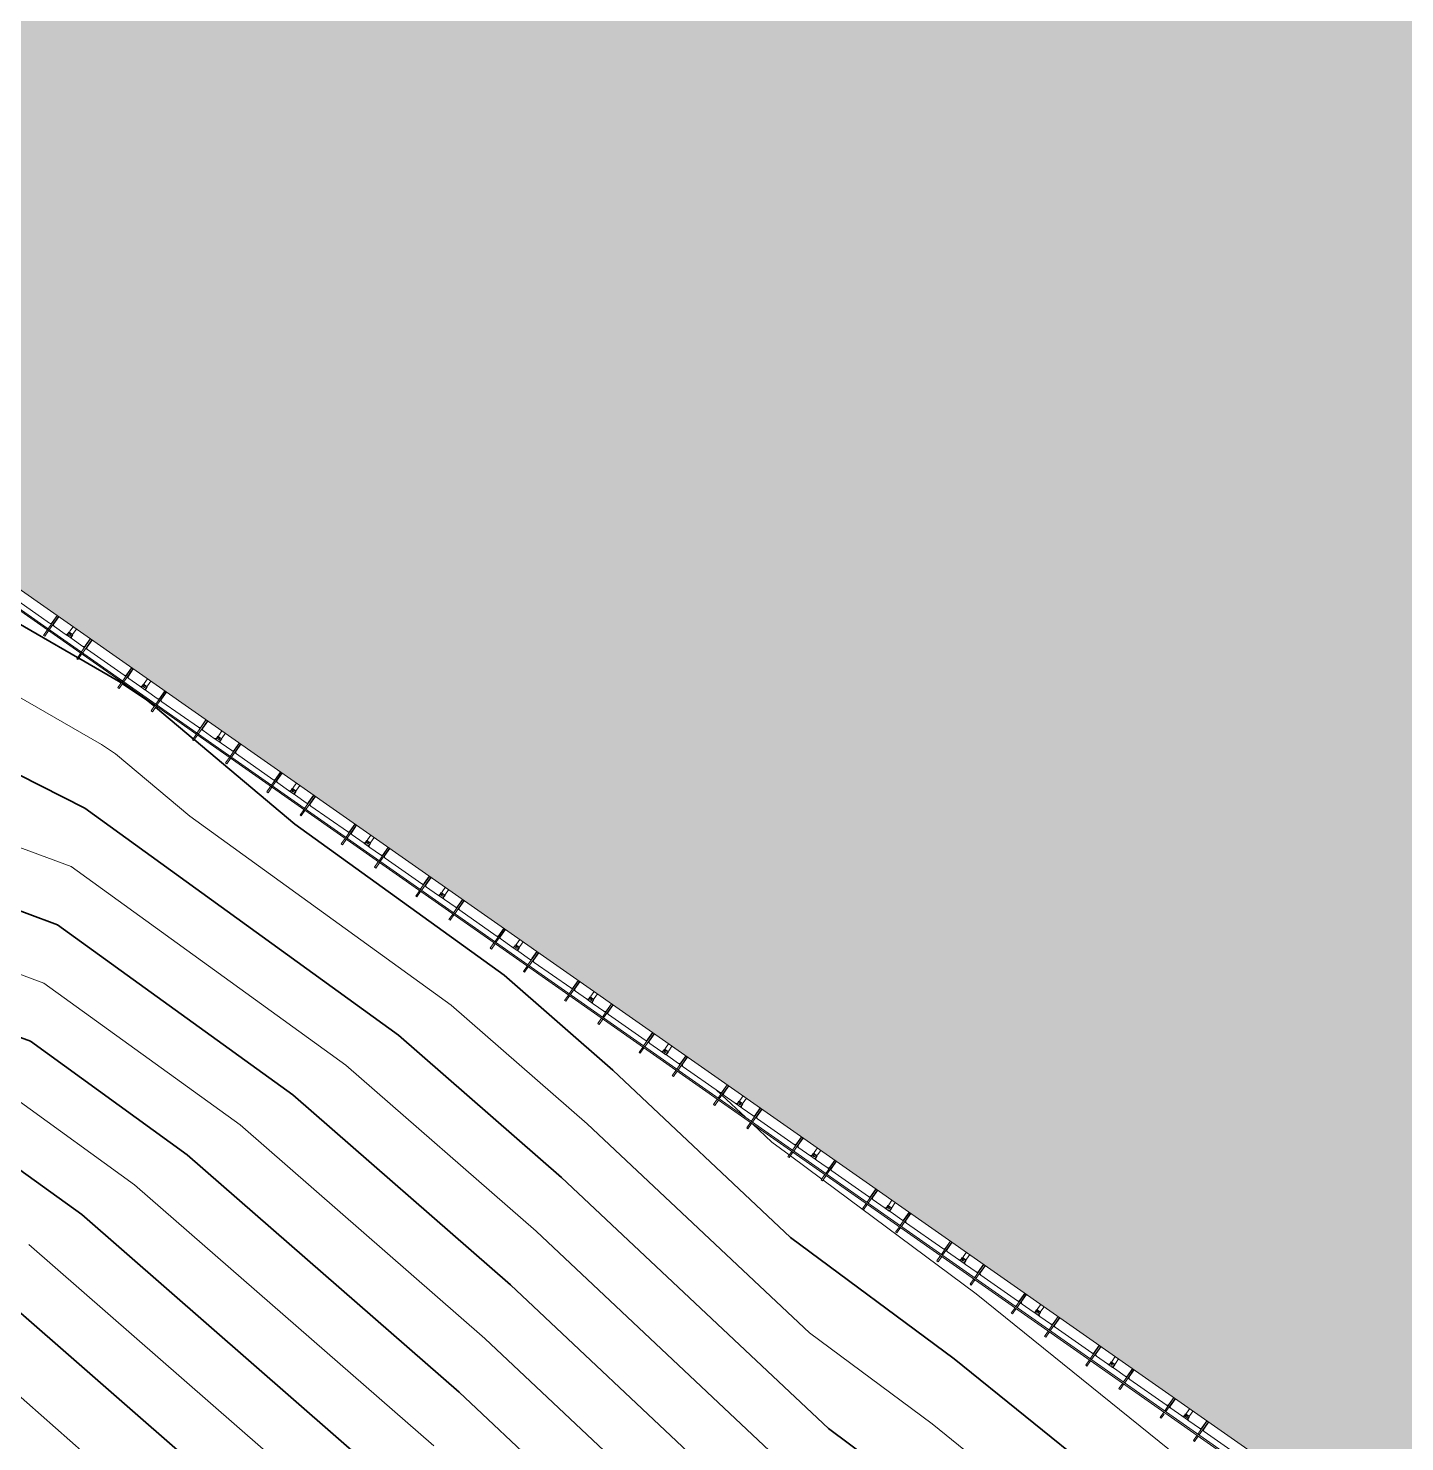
# Model space of a CAD drawing. Header units: millimetres. Extents: x -861324 to 439029, y -308065 to 694685.
# Drawn here: x -426449 to -388432, y 140843 to 179881 of the extents above; entities that cross this region are included whole.
import ezdxf

# ---------------------------------------------------------------- set-up
doc = ezdxf.new("R2010")
doc.units = ezdxf.units.MM
for name, color, linetype, lineweight in [('A-DETL-GENF', 92, 'Continuous', 9), ('A-DETL-THIN', 151, 'Continuous', 9), ('A-GENM', 13, 'Continuous', 9), ('C-TOPO-MAJR', 7, 'Continuous', 35), ('C-TOPO-MINR', 7, 'Continuous', 9), ('S-BEAM', 12, 'Continuous', 9)]:
    doc.layers.add(name, color=color, linetype=linetype, lineweight=lineweight)

# ---------------------------------------------------------------- blocks, each defined once
blk = doc.blocks.new('Dai phao do pin - DẢI PHAO ĐỠ PIN-15557-BỐ TRÍ BÈ PIN HỒ BẢN MÒNG')
at = {"layer": 'A-GENM', "color": 7}
for p, q in [((8190, -173), (8190, 66)), ((8250, 66), (8250, -173)), ((8728, 66), (8728, -88)), ((8842, -88), (8842, 66)), ((9310, -173), (9310, 66)), ((9370, 66), (9370, -173)), ((10700, -173), (10700, 66)), ((10760, 66), (10760, -173)), ((11238, 66), (11238, -88)), ((11352, -88), (11352, 66)), ((11820, -173), (11820, 66)), ((11880, 66), (11880, -173)), ((13210, -173), (13210, 66)), ((13270, 66), (13270, -173)), ((13748, 66), (13748, -88)), ((13862, -88), (13862, 66)), ((14330, -173), (14330, 66)), ((14390, 66), (14390, -173)), ((15720, -173), (15720, 66)), ((15780, 66), (15780, -173)), ((16258, 66), (16258, -88)), ((16372, -88), (16372, 66)), ((16840, -173), (16840, 66)), ((16900, 66), (16900, -173)), ((18230, -173), (18230, 66)), ((18290, 66), (18290, -173)), ((18768, 66), (18768, -88)), ((18882, -88), (18882, 66)), ((19350, -173), (19350, 66)), ((19410, 66), (19410, -173)), ((20740, -173), (20740, 66)), ((20800, 66), (20800, -173)), ((21278, 66), (21278, -88)), ((21392, -88), (21392, 66)), ((21860, -173), (21860, 66)), ((21920, 66), (21920, -173)), ((23250, -173), (23250, 66)), ((23310, 66), (23310, -173)), ((23788, 66), (23788, -88)), ((23902, -88), (23902, 66)), ((24370, -173), (24370, 66)), ((24430, 66), (24430, -173)), ((25760, -173), (25760, 66)), ((25820, 66), (25820, -173)), ((26298, 66), (26298, -88)), ((26412, -88), (26412, 66)), ((26880, -173), (26880, 66)), ((26940, 66), (26940, -173)), ((28270, -173), (28270, 66)), ((28330, 66), (28330, -173)), ((28808, 66), (28808, -88)), ((28922, -88), (28922, 66)), ((29390, -173), (29390, 66)), ((29450, 66), (29450, -173)), ((30780, -173), (30780, 66)), ((30840, 66), (30840, -173)), ((31318, 65), (31318, -88)), ((31432, -88), (31432, 66)), ((31900, -173), (31900, 66)), ((31960, 66), (31960, -173)), ((33290, -173), (33290, 66)), ((33350, 66), (33350, -173)), ((33828, 66), (33828, -88)), ((33942, -88), (33942, 66)), ((34410, -173), (34410, 66)), ((34470, 66), (34470, -173)), ((35800, -173), (35800, 66)), ((35860, 66), (35860, -173)), ((36338, 66), (36338, -88)), ((36452, -88), (36452, 66)), ((36920, -173), (36920, 66)), ((36980, 66), (36980, -173)), ((38310, -173), (38310, 66)), ((38370, 66), (38370, -173)), ((38848, 66), (38848, -88)), ((38962, -88), (38962, 66)), ((39430, -173), (39430, 66)), ((39490, 66), (39490, -173)), ((40820, -173), (40820, 66)), ((40880, 66), (40880, -173)), ((41358, 66), (41358, -88)), ((41472, -88), (41472, 66)), ((41940, -173), (41940, 66)), ((42000, 66), (42000, -173)), ((43330, -173), (43330, 66)), ((43390, 66), (43390, -173)), ((43868, 66), (43868, -88)), ((43982, -88), (43982, 66)), ((44450, -173), (44450, 66)), ((44510, 66), (44510, -173)), ((45840, -173), (45840, 66)), ((45900, 66), (45900, -173)), ((46378, 66), (46378, -88)), ((46492, -88), (46492, 66)), ((46960, -173), (46960, 66)), ((47020, 66), (47020, -173)), ((6910, -223), (8140, -223)), ((8199, -223), (8140, -223)), ((8300, -223), (8239, -223)), ((8300, -223), (8670, -223)), ((8720, -173), (8720, -118)), ((8720, -118), (8812, -118)), ((8758, -118), (8850, -118)), ((8850, -118), (8850, -173)), ((8900, -223), (9260, -223)), ((9319, -223), (9260, -223)), ((9420, -223), (9359, -223)), ((9420, -223), (10650, -223)), ((10709, -223), (10650, -223)), ((10810, -223), (10749, -223)), ((10810, -223), (11180, -223)), ((11230, -173), (11230, -118)), ((11230, -118), (11322, -118)), ((11268, -118), (11360, -118)), ((11360, -118), (11360, -173)), ((11410, -223), (11770, -223)), ((11829, -223), (11770, -223)), ((11930, -223), (11869, -223)), ((11930, -223), (13160, -223)), ((13219, -223), (13160, -223)), ((13320, -223), (13259, -223)), ((13320, -223), (13690, -223)), ((13740, -173), (13740, -118)), ((13740, -118), (13832, -118)), ((13778, -118), (13870, -118)), ((13870, -118), (13870, -173)), ((13920, -223), (14280, -223)), ((14339, -223), (14280, -223)), ((14440, -223), (14379, -223)), ((14440, -223), (15670, -223)), ((15729, -223), (15670, -223)), ((15830, -223), (15769, -223)), ((15830, -223), (16200, -223)), ((16250, -173), (16250, -118)), ((16250, -118), (16342, -118)), ((16288, -118), (16380, -118)), ((16380, -118), (16380, -173)), ((16430, -223), (16790, -223)), ((16849, -223), (16790, -223)), ((16950, -223), (16889, -223)), ((16950, -223), (18180, -223)), ((18239, -223), (18180, -223)), ((18340, -223), (18279, -223)), ((18340, -223), (18710, -223)), ((18760, -173), (18760, -118)), ((18760, -118), (18852, -118)), ((18798, -118), (18890, -118)), ((18890, -118), (18890, -173)), ((18940, -223), (19300, -223)), ((19359, -223), (19300, -223)), ((19460, -223), (19399, -223)), ((19460, -223), (20690, -223)), ((20749, -223), (20690, -223)), ((20850, -223), (20789, -223)), ((20850, -223), (21220, -223)), ((21270, -173), (21270, -118)), ((21270, -118), (21362, -118)), ((21308, -118), (21400, -118)), ((21400, -118), (21400, -173)), ((21450, -223), (21810, -223)), ((21869, -223), (21810, -223)), ((21970, -223), (21909, -223)), ((21970, -223), (23200, -223)), ((23259, -223), (23200, -223)), ((23360, -223), (23299, -223)), ((23360, -223), (23730, -223)), ((23780, -173), (23780, -118)), ((23780, -118), (23872, -118)), ((23818, -118), (23910, -118)), ((23910, -118), (23910, -173)), ((23960, -223), (24320, -223)), ((24379, -223), (24320, -223)), ((24480, -223), (24419, -223)), ((24480, -223), (25710, -223)), ((25769, -223), (25710, -223)), ((25870, -223), (25809, -223)), ((25870, -223), (26240, -223)), ((26290, -173), (26290, -118)), ((26290, -118), (26382, -118)), ((26328, -118), (26420, -118)), ((26420, -118), (26420, -173)), ((26470, -223), (26830, -223)), ((26889, -223), (26830, -223)), ((26990, -223), (26929, -223)), ((26990, -223), (28220, -223)), ((28279, -223), (28220, -223)), ((28380, -223), (28319, -223)), ((28380, -223), (28750, -223)), ((28800, -173), (28800, -118)), ((28800, -118), (28892, -118)), ((28838, -118), (28930, -118)), ((28930, -118), (28930, -173)), ((28980, -223), (29340, -223)), ((29399, -223), (29340, -223)), ((29500, -223), (29439, -223)), ((29500, -223), (30730, -223)), ((30789, -223), (30730, -223)), ((30890, -223), (30829, -223)), ((30890, -223), (31260, -223)), ((31310, -173), (31310, -118)), ((31310, -118), (31402, -118)), ((31348, -118), (31440, -118)), ((31440, -118), (31440, -173)), ((31490, -223), (31850, -223)), ((31909, -223), (31850, -223)), ((32010, -223), (31949, -223)), ((32010, -223), (33240, -223)), ((33299, -223), (33240, -223)), ((33400, -223), (33339, -223)), ((33400, -223), (33770, -223)), ((33820, -173), (33820, -118)), ((33820, -118), (33912, -118)), ((33858, -118), (33950, -118)), ((33950, -118), (33950, -173)), ((34000, -223), (34360, -223)), ((34419, -223), (34360, -223)), ((34520, -223), (34459, -223)), ((34520, -223), (35750, -223)), ((35809, -223), (35750, -223)), ((35910, -223), (35849, -223)), ((35910, -223), (36280, -223)), ((36330, -173), (36330, -118)), ((36330, -118), (36422, -118)), ((36368, -118), (36460, -118)), ((36460, -118), (36460, -173)), ((36510, -223), (36870, -223)), ((36929, -223), (36870, -223)), ((37030, -223), (36969, -223)), ((37030, -223), (38260, -223)), ((38319, -223), (38260, -223)), ((38420, -223), (38359, -223)), ((38420, -223), (38790, -223)), ((38840, -173), (38840, -118)), ((38840, -118), (38932, -118)), ((38878, -118), (38970, -118)), ((38970, -118), (38970, -173)), ((39020, -223), (39380, -223)), ((39439, -223), (39380, -223)), ((39540, -223), (39479, -223)), ((39540, -223), (40770, -223)), ((40829, -223), (40770, -223)), ((40930, -223), (40869, -223)), ((40930, -223), (41300, -223)), ((41350, -173), (41350, -118)), ((41350, -118), (41442, -118)), ((41388, -118), (41480, -118)), ((41480, -118), (41480, -173)), ((41530, -223), (41890, -223)), ((41949, -223), (41890, -223)), ((42050, -223), (41989, -223)), ((42050, -223), (43280, -223)), ((43339, -223), (43280, -223)), ((43440, -223), (43379, -223)), ((43440, -223), (43810, -223)), ((43860, -173), (43860, -118)), ((43860, -118), (43952, -118)), ((43898, -118), (43990, -118)), ((43990, -118), (43990, -173)), ((44040, -223), (44400, -223)), ((44459, -223), (44400, -223)), ((44560, -223), (44499, -223)), ((44560, -223), (45790, -223)), ((45849, -223), (45790, -223)), ((45950, -223), (45889, -223)), ((45950, -223), (46320, -223)), ((46370, -173), (46370, -118)), ((46370, -118), (46462, -118)), ((46408, -118), (46500, -118)), ((46500, -118), (46500, -173)), ((46550, -223), (46910, -223)), ((46969, -223), (46910, -223)), ((47070, -223), (47009, -223)), ((47070, -223), (48300, -223))]:
    blk.add_line(p, q, dxfattribs=at)
at = {"layer": 'A-GENM', "color": 9}
for p, q in [((8199, -223), (8140, -223)), ((8300, -223), (8239, -223)), ((8842, -223), (8670, -223)), ((8670, -223), (8842, -223)), ((8812, -118), (8720, -118)), ((8720, -118), (8720, -173)), ((8720, -173), (8720, -118)), ((8720, -118), (8720, -173)), ((8720, -118), (8812, -118)), ((8812, -118), (8720, -118)), ((8728, -223), (8728, -116)), ((8728, -116), (8728, -223)), ((8900, -223), (8728, -223)), ((8728, -223), (8900, -223)), ((8824, -118), (8758, -118)), ((8758, -118), (8824, -118)), ((8824, -118), (8758, -118)), ((8842, -116), (8842, -223)), ((8842, -223), (8842, -116)), ((8850, -173), (8850, -118)), ((8850, -118), (8850, -173)), ((8850, -173), (8850, -118)), ((9319, -223), (9260, -223)), ((9420, -223), (9359, -223)), ((10709, -223), (10650, -223)), ((10810, -223), (10749, -223)), ((11352, -223), (11180, -223)), ((11180, -223), (11352, -223)), ((11322, -118), (11230, -118)), ((11230, -118), (11230, -173)), ((11230, -173), (11230, -118)), ((11230, -118), (11230, -173)), ((11230, -118), (11322, -118)), ((11322, -118), (11230, -118)), ((11238, -223), (11238, -116)), ((11238, -116), (11238, -223)), ((11410, -223), (11238, -223)), ((11238, -223), (11410, -223)), ((11360, -118), (11268, -118)), ((11268, -118), (11360, -118)), ((11360, -118), (11268, -118)), ((11352, -116), (11352, -223)), ((11352, -223), (11352, -116)), ((11360, -173), (11360, -118)), ((11360, -118), (11360, -173)), ((11360, -173), (11360, -118)), ((11829, -223), (11770, -223)), ((11930, -223), (11869, -223)), ((13219, -223), (13160, -223)), ((13320, -223), (13259, -223)), ((13862, -223), (13690, -223)), ((13690, -223), (13862, -223)), ((13832, -118), (13740, -118)), ((13740, -118), (13740, -173)), ((13740, -173), (13740, -118)), ((13740, -118), (13740, -173)), ((13740, -118), (13832, -118)), ((13832, -118), (13740, -118)), ((13748, -223), (13748, -116)), ((13748, -116), (13748, -223)), ((13920, -223), (13748, -223)), ((13748, -223), (13920, -223)), ((13870, -118), (13778, -118)), ((13778, -118), (13870, -118)), ((13870, -118), (13778, -118)), ((13862, -116), (13862, -223)), ((13862, -223), (13862, -116)), ((13870, -173), (13870, -118)), ((13870, -118), (13870, -173)), ((13870, -173), (13870, -118)), ((14339, -223), (14280, -223)), ((14440, -223), (14379, -223)), ((15729, -223), (15670, -223)), ((15830, -223), (15769, -223)), ((16372, -223), (16200, -223)), ((16200, -223), (16372, -223)), ((16336, -118), (16250, -118)), ((16250, -118), (16250, -173)), ((16250, -173), (16250, -118)), ((16250, -118), (16250, -173)), ((16250, -118), (16336, -118)), ((16336, -118), (16250, -118)), ((16258, -223), (16258, -116)), ((16258, -116), (16258, -223)), ((16430, -223), (16258, -223)), ((16258, -223), (16430, -223)), ((16336, -118), (16288, -118)), ((16288, -118), (16336, -118)), ((16336, -118), (16288, -118)), ((16372, -116), (16372, -223)), ((16372, -223), (16372, -116)), ((16380, -173), (16380, -118)), ((16380, -118), (16380, -173)), ((16380, -173), (16380, -118)), ((16849, -223), (16790, -223)), ((16950, -223), (16889, -223)), ((18239, -223), (18180, -223)), ((18340, -223), (18279, -223)), ((18882, -223), (18710, -223)), ((18710, -223), (18882, -223)), ((18852, -118), (18760, -118)), ((18760, -118), (18760, -173)), ((18760, -173), (18760, -118)), ((18760, -118), (18760, -173)), ((18760, -118), (18852, -118)), ((18852, -118), (18760, -118)), ((18768, -223), (18768, -116)), ((18768, -116), (18768, -223)), ((18940, -223), (18768, -223)), ((18768, -223), (18940, -223)), ((18890, -118), (18798, -118)), ((18798, -118), (18890, -118)), ((18890, -118), (18798, -118)), ((18882, -116), (18882, -223)), ((18882, -223), (18882, -116)), ((18890, -173), (18890, -118)), ((18890, -118), (18890, -173)), ((18890, -173), (18890, -118)), ((19359, -223), (19300, -223)), ((19460, -223), (19399, -223)), ((20749, -223), (20690, -223)), ((20850, -223), (20789, -223)), ((21392, -223), (21220, -223)), ((21220, -223), (21392, -223)), ((21362, -118), (21270, -118)), ((21270, -118), (21270, -173)), ((21270, -173), (21270, -118)), ((21270, -118), (21270, -173)), ((21270, -118), (21362, -118)), ((21362, -118), (21270, -118)), ((21278, -223), (21278, -116)), ((21278, -116), (21278, -223)), ((21450, -223), (21278, -223)), ((21278, -223), (21450, -223)), ((21400, -118), (21308, -118)), ((21308, -118), (21400, -118)), ((21400, -118), (21308, -118)), ((21392, -116), (21392, -223)), ((21392, -223), (21392, -116)), ((21400, -173), (21400, -118)), ((21400, -118), (21400, -173)), ((21400, -173), (21400, -118)), ((21869, -223), (21810, -223)), ((21970, -223), (21909, -223)), ((23259, -223), (23200, -223)), ((23360, -223), (23299, -223)), ((23902, -223), (23730, -223)), ((23730, -223), (23902, -223)), ((23848, -118), (23780, -118)), ((23780, -118), (23848, -118)), ((23848, -118), (23780, -118)), ((23780, -166), (23780, -173)), ((23780, -173), (23780, -166)), ((23780, -166), (23780, -173)), ((23788, -223), (23788, -161)), ((23788, -161), (23788, -223)), ((23960, -223), (23788, -223)), ((23788, -223), (23960, -223)), ((23910, -118), (23848, -118)), ((23848, -118), (23910, -118)), ((23910, -118), (23848, -118)), ((23902, -116), (23902, -223)), ((23902, -223), (23902, -116)), ((23910, -173), (23910, -118)), ((23910, -118), (23910, -173)), ((23910, -173), (23910, -118)), ((24379, -223), (24320, -223)), ((24480, -223), (24419, -223)), ((25769, -223), (25710, -223)), ((25870, -223), (25809, -223)), ((26412, -223), (26240, -223)), ((26240, -223), (26412, -223)), ((26382, -118), (26290, -118)), ((26290, -118), (26290, -173)), ((26290, -173), (26290, -118)), ((26290, -118), (26290, -173)), ((26290, -118), (26382, -118)), ((26382, -118), (26290, -118)), ((26298, -223), (26298, -116)), ((26298, -116), (26298, -223)), ((26470, -223), (26298, -223)), ((26298, -223), (26470, -223)), ((26420, -118), (26328, -118)), ((26328, -118), (26420, -118)), ((26420, -118), (26328, -118)), ((26412, -116), (26412, -223)), ((26412, -223), (26412, -116)), ((26420, -173), (26420, -118)), ((26420, -118), (26420, -173)), ((26420, -173), (26420, -118)), ((26889, -223), (26830, -223)), ((26990, -223), (26929, -223)), ((28279, -223), (28220, -223)), ((28380, -223), (28319, -223)), ((28922, -223), (28750, -223)), ((28750, -223), (28922, -223)), ((28892, -118), (28800, -118)), ((28800, -118), (28800, -173)), ((28800, -173), (28800, -118)), ((28800, -118), (28800, -173)), ((28800, -118), (28892, -118)), ((28892, -118), (28800, -118)), ((28808, -223), (28808, -116)), ((28808, -116), (28808, -223)), ((28980, -223), (28808, -223)), ((28808, -223), (28980, -223)), ((28930, -118), (28838, -118)), ((28838, -118), (28930, -118)), ((28930, -118), (28838, -118)), ((28922, -116), (28922, -223)), ((28922, -223), (28922, -116)), ((28930, -173), (28930, -118)), ((28930, -118), (28930, -173)), ((28930, -173), (28930, -118)), ((29399, -223), (29340, -223)), ((29500, -223), (29439, -223)), ((30789, -223), (30730, -223)), ((30890, -223), (30829, -223)), ((31432, -223), (31260, -223)), ((31260, -223), (31432, -223)), ((31402, -118), (31310, -118)), ((31310, -118), (31402, -118)), ((31402, -118), (31310, -118)), ((31310, -154), (31310, -173)), ((31310, -173), (31310, -154)), ((31310, -154), (31310, -173)), ((31318, -223), (31318, -148)), ((31318, -148), (31318, -223)), ((31490, -223), (31318, -223)), ((31318, -223), (31490, -223)), ((31440, -118), (31361, -118)), ((31361, -118), (31440, -118)), ((31440, -118), (31361, -118)), ((31432, -116), (31432, -223)), ((31432, -223), (31432, -116)), ((31440, -173), (31440, -118)), ((31440, -118), (31440, -173)), ((31440, -173), (31440, -118)), ((31909, -223), (31850, -223)), ((32010, -223), (31949, -223)), ((33299, -223), (33240, -223)), ((33400, -223), (33339, -223)), ((33942, -223), (33770, -223)), ((33770, -223), (33942, -223)), ((33912, -118), (33820, -118)), ((33820, -118), (33820, -173)), ((33820, -173), (33820, -118)), ((33820, -118), (33820, -173)), ((33820, -118), (33912, -118)), ((33912, -118), (33820, -118)), ((33828, -223), (33828, -116)), ((33828, -116), (33828, -223)), ((34000, -223), (33828, -223)), ((33828, -223), (34000, -223)), ((33950, -118), (33858, -118)), ((33858, -118), (33950, -118)), ((33950, -118), (33858, -118)), ((33942, -116), (33942, -223)), ((33942, -223), (33942, -116)), ((33950, -173), (33950, -118)), ((33950, -118), (33950, -173)), ((33950, -173), (33950, -118)), ((34419, -223), (34360, -223)), ((34520, -223), (34459, -223)), ((35809, -223), (35750, -223)), ((35910, -223), (35849, -223)), ((36452, -223), (36280, -223)), ((36280, -223), (36452, -223)), ((36422, -118), (36330, -118)), ((36330, -118), (36330, -173)), ((36330, -173), (36330, -118)), ((36330, -118), (36330, -173)), ((36330, -118), (36422, -118)), ((36422, -118), (36330, -118)), ((36338, -223), (36338, -116)), ((36338, -116), (36338, -223)), ((36510, -223), (36338, -223)), ((36338, -223), (36510, -223)), ((36460, -118), (36368, -118)), ((36368, -118), (36460, -118)), ((36460, -118), (36368, -118)), ((36452, -116), (36452, -223)), ((36452, -223), (36452, -116)), ((36460, -173), (36460, -118)), ((36460, -118), (36460, -173)), ((36460, -173), (36460, -118)), ((36929, -223), (36870, -223)), ((37030, -223), (36969, -223)), ((38319, -223), (38260, -223)), ((38420, -223), (38359, -223)), ((38962, -223), (38790, -223)), ((38790, -223), (38962, -223)), ((38840, -142), (38840, -173)), ((38840, -173), (38840, -142)), ((38840, -142), (38840, -173)), ((38848, -223), (38848, -136)), ((38848, -136), (38848, -223)), ((39020, -223), (38848, -223)), ((38848, -223), (39020, -223)), ((38932, -118), (38873, -118)), ((38873, -118), (38932, -118)), ((38932, -118), (38873, -118)), ((38970, -118), (38878, -118)), ((38878, -118), (38970, -118)), ((38970, -118), (38878, -118)), ((38962, -116), (38962, -223)), ((38962, -223), (38962, -116)), ((38970, -173), (38970, -118)), ((38970, -118), (38970, -173)), ((38970, -173), (38970, -118)), ((39439, -223), (39380, -223)), ((39540, -223), (39479, -223)), ((40829, -223), (40770, -223)), ((40930, -223), (40869, -223)), ((41472, -223), (41300, -223)), ((41300, -223), (41472, -223)), ((41442, -118), (41350, -118)), ((41350, -118), (41350, -173)), ((41350, -173), (41350, -118)), ((41350, -118), (41350, -173)), ((41350, -118), (41442, -118)), ((41442, -118), (41350, -118)), ((41358, -223), (41358, -116)), ((41358, -116), (41358, -223)), ((41530, -223), (41358, -223)), ((41358, -223), (41530, -223)), ((41480, -118), (41388, -118)), ((41388, -118), (41480, -118)), ((41480, -118), (41388, -118)), ((41472, -116), (41472, -223)), ((41472, -223), (41472, -116)), ((41480, -173), (41480, -118)), ((41480, -118), (41480, -173)), ((41480, -173), (41480, -118)), ((41949, -223), (41890, -223)), ((42050, -223), (41989, -223)), ((43339, -223), (43280, -223)), ((43440, -223), (43379, -223)), ((43982, -223), (43810, -223)), ((43810, -223), (43982, -223)), ((43952, -118), (43860, -118)), ((43860, -118), (43860, -173)), ((43860, -173), (43860, -118)), ((43860, -118), (43860, -173)), ((43860, -118), (43952, -118)), ((43952, -118), (43860, -118)), ((43868, -223), (43868, -116)), ((43868, -116), (43868, -223)), ((44040, -223), (43868, -223)), ((43868, -223), (44040, -223)), ((43990, -118), (43898, -118)), ((43898, -118), (43990, -118)), ((43990, -118), (43898, -118)), ((43982, -116), (43982, -223)), ((43982, -223), (43982, -116)), ((43990, -173), (43990, -118)), ((43990, -118), (43990, -173)), ((43990, -173), (43990, -118)), ((44459, -223), (44400, -223)), ((44560, -223), (44499, -223)), ((45849, -223), (45790, -223)), ((45950, -223), (45889, -223)), ((46492, -223), (46320, -223)), ((46320, -223), (46492, -223)), ((46378, -223), (46378, -124)), ((46378, -124), (46378, -223)), ((46550, -223), (46378, -223)), ((46378, -223), (46550, -223)), ((46462, -118), (46386, -118)), ((46386, -118), (46462, -118)), ((46462, -118), (46386, -118)), ((46500, -118), (46408, -118)), ((46408, -118), (46500, -118)), ((46500, -118), (46408, -118)), ((46492, -116), (46492, -223)), ((46492, -223), (46492, -116)), ((46500, -173), (46500, -118)), ((46500, -118), (46500, -173)), ((46500, -173), (46500, -118)), ((46969, -223), (46910, -223)), ((47070, -223), (47009, -223))]:
    blk.add_line(p, q, dxfattribs=at)
at = {"layer": 'A-GENM', "color": 7}
for centre, radius, start, end in [((8140, -173), 50, 270, 360), ((8140, -173), 50, 270, 345), ((8300, -173), 50, 180, 270), ((8300, -173), 50, 180, 255), ((8670, -173), 50, 270, 360), ((8758, -88), 30, 180, 270), ((8812, -88), 30, 270, 360), ((8900, -173), 50, 180, 270), ((9260, -173), 50, 270, 360), ((9260, -173), 50, 270, 345), ((9420, -173), 50, 180, 270), ((9420, -173), 50, 180, 255), ((10650, -173), 50, 270, 360), ((10650, -173), 50, 270, 345), ((10810, -173), 50, 180, 270), ((10810, -173), 50, 180, 255), ((11180, -173), 50, 270, 360), ((11268, -88), 30, 180, 270), ((11322, -88), 30, 270, 360), ((11410, -173), 50, 180, 270), ((11770, -173), 50, 270, 360), ((11770, -173), 50, 270, 345), ((11930, -173), 50, 180, 270), ((11930, -173), 50, 180, 255), ((13160, -173), 50, 270, 360), ((13160, -173), 50, 270, 345), ((13320, -173), 50, 180, 270), ((13320, -173), 50, 180, 255), ((13690, -173), 50, 270, 360), ((13778, -88), 30, 180, 270), ((13832, -88), 30, 270, 360), ((13920, -173), 50, 180, 270), ((14280, -173), 50, 270, 360), ((14280, -173), 50, 270, 345), ((14440, -173), 50, 180, 270), ((14440, -173), 50, 180, 255), ((15670, -173), 50, 270, 360), ((15670, -173), 50, 270, 345), ((15830, -173), 50, 180, 270), ((15830, -173), 50, 180, 255), ((16200, -173), 50, 270, 360), ((16288, -88), 30, 180, 270), ((16342, -88), 30, 270, 360), ((16430, -173), 50, 180, 270), ((16790, -173), 50, 270, 360), ((16790, -173), 50, 270, 345), ((16950, -173), 50, 180, 270), ((16950, -173), 50, 180, 255), ((18180, -173), 50, 270, 360), ((18180, -173), 50, 270, 345), ((18340, -173), 50, 180, 270), ((18340, -173), 50, 180, 255), ((18710, -173), 50, 270, 360), ((18798, -88), 30, 180, 270), ((18852, -88), 30, 270, 360), ((18940, -173), 50, 180, 270), ((19300, -173), 50, 270, 360), ((19300, -173), 50, 270, 345), ((19460, -173), 50, 180, 270), ((19460, -173), 50, 180, 255), ((20690, -173), 50, 270, 360), ((20690, -173), 50, 270, 345), ((20850, -173), 50, 180, 270), ((20850, -173), 50, 180, 255), ((21220, -173), 50, 270, 360), ((21308, -88), 30, 180, 270), ((21362, -88), 30, 270, 360), ((21450, -173), 50, 180, 270), ((21810, -173), 50, 270, 360), ((21810, -173), 50, 270, 345), ((21970, -173), 50, 180, 270), ((21970, -173), 50, 180, 255), ((23200, -173), 50, 270, 360), ((23200, -173), 50, 270, 345), ((23360, -173), 50, 180, 270), ((23360, -173), 50, 180, 255), ((23730, -173), 50, 270, 360), ((23818, -88), 30, 180, 270), ((23872, -88), 30, 270, 360), ((23960, -173), 50, 180, 270), ((24320, -173), 50, 270, 360), ((24320, -173), 50, 270, 345), ((24480, -173), 50, 180, 270), ((24480, -173), 50, 180, 255), ((25710, -173), 50, 270, 360), ((25710, -173), 50, 270, 345), ((25870, -173), 50, 180, 270), ((25870, -173), 50, 180, 255), ((26240, -173), 50, 270, 360), ((26328, -88), 30, 180, 270), ((26382, -88), 30, 270, 360), ((26470, -173), 50, 180, 270), ((26830, -173), 50, 270, 360), ((26830, -173), 50, 270, 345), ((26990, -173), 50, 180, 270), ((26990, -173), 50, 180, 255), ((28220, -173), 50, 270, 360), ((28220, -173), 50, 270, 345), ((28380, -173), 50, 180, 270), ((28380, -173), 50, 180, 255), ((28750, -173), 50, 270, 360), ((28838, -88), 30, 180, 270), ((28892, -88), 30, 270, 360), ((28980, -173), 50, 180, 270), ((29340, -173), 50, 270, 360), ((29340, -173), 50, 270, 345), ((29500, -173), 50, 180, 270), ((29500, -173), 50, 180, 255), ((30730, -173), 50, 270, 360), ((30730, -173), 50, 270, 345), ((30890, -173), 50, 180, 270), ((30890, -173), 50, 180, 255), ((31260, -173), 50, 270, 360), ((31348, -88), 30, 180, 270), ((31402, -88), 30, 270, 360), ((31490, -173), 50, 180, 270), ((31850, -173), 50, 270, 360), ((31850, -173), 50, 270, 345), ((32010, -173), 50, 180, 270), ((32010, -173), 50, 180, 255), ((33240, -173), 50, 270, 360), ((33240, -173), 50, 270, 345), ((33400, -173), 50, 180, 270), ((33400, -173), 50, 180, 255), ((33770, -173), 50, 270, 360), ((33858, -88), 30, 180, 270), ((33912, -88), 30, 270, 360), ((34000, -173), 50, 180, 270), ((34360, -173), 50, 270, 360), ((34360, -173), 50, 270, 345), ((34520, -173), 50, 180, 270), ((34520, -173), 50, 180, 255), ((35750, -173), 50, 270, 360), ((35750, -173), 50, 270, 345), ((35910, -173), 50, 180, 270), ((35910, -173), 50, 180, 255), ((36280, -173), 50, 270, 360), ((36368, -88), 30, 180, 270), ((36422, -88), 30, 270, 360), ((36510, -173), 50, 180, 270), ((36870, -173), 50, 270, 360), ((36870, -173), 50, 270, 345), ((37030, -173), 50, 180, 270), ((37030, -173), 50, 180, 255), ((38260, -173), 50, 270, 360), ((38260, -173), 50, 270, 345), ((38420, -173), 50, 180, 270), ((38420, -173), 50, 180, 255), ((38790, -173), 50, 270, 360), ((38878, -88), 30, 180, 270), ((38932, -88), 30, 270, 360), ((39020, -173), 50, 180, 270), ((39380, -173), 50, 270, 360), ((39380, -173), 50, 270, 345), ((39540, -173), 50, 180, 270), ((39540, -173), 50, 180, 255), ((40770, -173), 50, 270, 360), ((40770, -173), 50, 270, 345), ((40930, -173), 50, 180, 270), ((40930, -173), 50, 180, 255), ((41300, -173), 50, 270, 360), ((41388, -88), 30, 180, 270), ((41442, -88), 30, 270, 360), ((41530, -173), 50, 180, 270), ((41890, -173), 50, 270, 360), ((41890, -173), 50, 270, 345), ((42050, -173), 50, 180, 270), ((42050, -173), 50, 180, 255), ((43280, -173), 50, 270, 360), ((43280, -173), 50, 270, 345), ((43440, -173), 50, 180, 270), ((43440, -173), 50, 180, 255), ((43810, -173), 50, 270, 360), ((43898, -88), 30, 180, 270), ((43952, -88), 30, 270, 360), ((44040, -173), 50, 180, 270), ((44400, -173), 50, 270, 360), ((44400, -173), 50, 270, 345), ((44560, -173), 50, 180, 270), ((44560, -173), 50, 180, 255), ((45790, -173), 50, 270, 360), ((45790, -173), 50, 270, 345), ((45950, -173), 50, 180, 270), ((45950, -173), 50, 180, 255), ((46320, -173), 50, 270, 360), ((46408, -88), 30, 180, 270), ((46462, -88), 30, 270, 360), ((46550, -173), 50, 180, 270), ((46910, -173), 50, 270, 360), ((46910, -173), 50, 270, 345), ((47070, -173), 50, 180, 270), ((47070, -173), 50, 180, 255)]:
    blk.add_arc(centre, radius, start, end, dxfattribs=at)
at = {"layer": 'A-GENM', "color": 9}
for centre, radius, start, end in [((8670, -173), 50, 270, 0), ((8670, -173), 50, 270, 360), ((8670, -173), 50, 270, 0), ((8779, -162), 25, 0, 180), ((8779, -162), 25, 360, 180), ((8779, -162), 25, 180, 0), ((8779, -162), 25, 180, 360), ((8781, -162), 25, 0, 180), ((8781, -162), 25, 0, 180), ((8781, -162), 25, 180, 0), ((8781, -162), 25, 180, 0), ((8900, -173), 50, 180, 270), ((8900, -173), 50, 180, 270), ((8900, -173), 50, 180, 270), ((11180, -173), 50, 270, 0), ((11180, -173), 50, 270, 360), ((11180, -173), 50, 270, 0), ((11289, -162), 25, 0, 180), ((11289, -162), 25, 360, 180), ((11289, -162), 25, 180, 0), ((11289, -162), 25, 180, 360), ((11291, -162), 25, 0, 180), ((11291, -162), 25, 0, 180), ((11291, -162), 25, 180, 0), ((11291, -162), 25, 180, 0), ((11410, -173), 50, 180, 270), ((11410, -173), 50, 180, 270), ((11410, -173), 50, 180, 270), ((13690, -173), 50, 270, 0), ((13690, -173), 50, 270, 360), ((13690, -173), 50, 270, 0), ((13799, -162), 25, 0, 180), ((13799, -162), 25, 360, 180), ((13799, -162), 25, 180, 0), ((13799, -162), 25, 180, 360), ((13801, -162), 25, 0, 180), ((13801, -162), 25, 0, 180), ((13801, -162), 25, 180, 0), ((13801, -162), 25, 180, 360), ((13920, -173), 50, 180, 270), ((13920, -173), 50, 180, 270), ((13920, -173), 50, 180, 270), ((16200, -173), 50, 270, 0), ((16200, -173), 50, 270, 360), ((16200, -173), 50, 270, 0), ((16309, -162), 25, 0, 180), ((16309, -162), 25, 360, 180), ((16309, -162), 25, 180, 360), ((16309, -162), 25, 180, 360), ((16311, -162), 25, 0, 180), ((16311, -162), 25, 0, 180), ((16311, -162), 25, 180, 0), ((16311, -162), 25, 180, 0), ((16430, -173), 50, 180, 270), ((16430, -173), 50, 180, 270), ((16430, -173), 50, 180, 270), ((18710, -173), 50, 270, 0), ((18710, -173), 50, 270, 360), ((18710, -173), 50, 270, 0), ((18819, -162), 25, 0, 180), ((18819, -162), 25, 360, 180), ((18819, -162), 25, 180, 0), ((18819, -162), 25, 180, 360), ((18821, -162), 25, 0, 180), ((18821, -162), 25, 0, 180), ((18821, -162), 25, 180, 0), ((18821, -162), 25, 180, 0), ((18940, -173), 50, 180, 270), ((18940, -173), 50, 180, 270), ((18940, -173), 50, 180, 270), ((21220, -173), 50, 270, 360), ((21220, -173), 50, 270, 360), ((21220, -173), 50, 270, 360), ((21329, -162), 25, 0, 180), ((21329, -162), 25, 360, 180), ((21329, -162), 25, 180, 0), ((21329, -162), 25, 180, 360), ((21331, -162), 25, 0, 180), ((21331, -162), 25, 0, 180), ((21331, -162), 25, 180, 0), ((21331, -162), 25, 180, 0), ((21450, -173), 50, 180, 270), ((21450, -173), 50, 180, 270), ((21450, -173), 50, 180, 270), ((23730, -173), 50, 270, 0), ((23730, -173), 50, 270, 360), ((23730, -173), 50, 270, 0), ((23839, -162), 25, 0, 180), ((23839, -162), 25, 360, 180), ((23839, -162), 25, 180, 0), ((23839, -162), 25, 180, 360), ((23841, -162), 25, 0, 180), ((23841, -162), 25, 0, 180), ((23841, -162), 25, 180, 0), ((23841, -162), 25, 180, 0), ((23960, -173), 50, 180, 270), ((23960, -173), 50, 180, 270), ((23960, -173), 50, 180, 270), ((26240, -173), 50, 270, 360), ((26240, -173), 50, 270, 360), ((26240, -173), 50, 270, 360), ((26349, -162), 25, 0, 180), ((26349, -162), 25, 360, 180), ((26349, -162), 25, 180, 0), ((26349, -162), 25, 180, 360), ((26351, -162), 25, 0, 180), ((26351, -162), 25, 0, 180), ((26351, -162), 25, 180, 0), ((26351, -162), 25, 180, 360), ((26470, -173), 50, 180, 270), ((26470, -173), 50, 180, 270), ((26470, -173), 50, 180, 270), ((28750, -173), 50, 270, 360), ((28750, -173), 50, 270, 360), ((28750, -173), 50, 270, 360), ((28859, -162), 25, 0, 180), ((28859, -162), 25, 360, 180), ((28859, -162), 25, 180, 0), ((28859, -162), 25, 180, 360), ((28861, -162), 25, 0, 180), ((28861, -162), 25, 0, 180), ((28861, -162), 25, 180, 0), ((28861, -162), 25, 180, 0), ((28980, -173), 50, 180, 270), ((28980, -173), 50, 180, 270), ((28980, -173), 50, 180, 270), ((31260, -173), 50, 270, 0), ((31260, -173), 50, 270, 360), ((31260, -173), 50, 270, 0), ((31369, -162), 25, 0, 180), ((31369, -162), 25, 360, 180), ((31369, -162), 25, 180, 0), ((31369, -162), 25, 180, 360), ((31371, -162), 25, 0, 180), ((31371, -162), 25, 0, 180), ((31371, -162), 25, 180, 0), ((31371, -162), 25, 180, 0), ((31490, -173), 50, 180, 270), ((31490, -173), 50, 180, 270), ((31490, -173), 50, 180, 270), ((33770, -173), 50, 270, 0), ((33770, -173), 50, 270, 360), ((33770, -173), 50, 270, 0), ((33879, -162), 25, 0, 180), ((33879, -162), 25, 360, 180), ((33879, -162), 25, 180, 0), ((33879, -162), 25, 180, 360), ((33881, -162), 25, 0, 180), ((33881, -162), 25, 0, 180), ((33881, -162), 25, 180, 0), ((33881, -162), 25, 180, 0), ((34000, -173), 50, 180, 270), ((34000, -173), 50, 180, 270), ((34000, -173), 50, 180, 270), ((36280, -173), 50, 270, 0), ((36280, -173), 50, 270, 360), ((36280, -173), 50, 270, 0), ((36389, -162), 25, 0, 180), ((36389, -162), 25, 360, 180), ((36389, -162), 25, 180, 0), ((36389, -162), 25, 180, 360), ((36391, -162), 25, 0, 180), ((36391, -162), 25, 0, 180), ((36391, -162), 25, 180, 0), ((36391, -162), 25, 180, 0), ((36510, -173), 50, 180, 270), ((36510, -173), 50, 180, 270), ((36510, -173), 50, 180, 270), ((38790, -173), 50, 270, 0), ((38790, -173), 50, 270, 360), ((38790, -173), 50, 270, 0), ((38899, -162), 25, 0, 180), ((38899, -162), 25, 360, 180), ((38899, -162), 25, 180, 0), ((38899, -162), 25, 180, 360), ((38901, -162), 25, 0, 180), ((38901, -162), 25, 0, 180), ((38901, -162), 25, 180, 0), ((38901, -162), 25, 180, 0), ((39020, -173), 50, 180, 270), ((39020, -173), 50, 180, 270), ((39020, -173), 50, 180, 270), ((41300, -173), 50, 270, 0), ((41300, -173), 50, 270, 360), ((41300, -173), 50, 270, 0), ((41409, -162), 25, 0, 180), ((41409, -162), 25, 360, 180), ((41409, -162), 25, 180, 360), ((41409, -162), 25, 180, 360), ((41411, -162), 25, 0, 180), ((41411, -162), 25, 0, 180), ((41411, -162), 25, 180, 360), ((41411, -162), 25, 180, 0), ((41530, -173), 50, 180, 270), ((41530, -173), 50, 180, 270), ((41530, -173), 50, 180, 270), ((43810, -173), 50, 270, 0), ((43810, -173), 50, 270, 360), ((43810, -173), 50, 270, 0), ((43919, -162), 25, 0, 180), ((43919, -162), 25, 360, 180), ((43919, -162), 25, 180, 360), ((43919, -162), 25, 180, 360), ((43921, -162), 25, 0, 180), ((43921, -162), 25, 0, 180), ((43921, -162), 25, 180, 0), ((43921, -162), 25, 180, 0), ((44040, -173), 50, 180, 270), ((44040, -173), 50, 180, 270), ((44040, -173), 50, 180, 270), ((46320, -173), 50, 270, 0), ((46320, -173), 50, 270, 360), ((46320, -173), 50, 270, 0), ((46429, -162), 25, 0, 180), ((46429, -162), 25, 360, 180), ((46429, -162), 25, 180, 360), ((46429, -162), 25, 180, 360), ((46431, -162), 25, 0, 180), ((46431, -162), 25, 0, 180), ((46431, -162), 25, 180, 0), ((46431, -162), 25, 180, 0), ((46550, -173), 50, 180, 270), ((46550, -173), 50, 180, 270), ((46550, -173), 50, 180, 270)]:
    blk.add_arc(centre, radius, start, end, dxfattribs=at)
blk = doc.blocks.new('Dầm C52 - Dầm C52-19794-BỐ TRÍ BÈ PIN HỒ BẢN MÒNG')
at = {"layer": 'S-BEAM', "color": 7}
for p, q in [((-39613, -20), (-39613, 20)), ((-39613, 20), (-39433, 20)), ((-39393, 20), (-38947, 20)), ((-39433, -20), (-39613, -20)), ((-38947, -20), (-39393, -20))]:
    blk.add_line(p, q, dxfattribs=at)
blk = doc.blocks.new('Dầm C52 - Dầm C52-V177-BỐ TRÍ BÈ PIN HỒ BẢN MÒNG')
at = {"layer": 'S-BEAM', "color": 7}
for p, q in [((-39613, -20), (-39613, 20)), ((-39613, 20), (-39433, 20)), ((-39393, 20), (-38947, 20)), ((-39479, -20), (-39613, -20)), ((-38947, -20), (-39393, -20))]:
    blk.add_line(p, q, dxfattribs=at)
blk = doc.blocks.new('Dầm C52 - Dầm C52-V178-BỐ TRÍ BÈ PIN HỒ BẢN MÒNG')
at = {"layer": 'S-BEAM', "color": 7}
for p, q in [((-39613, -20), (-39613, 20)), ((-39613, 20), (-39433, 20)), ((-39393, 20), (-38947, 20)), ((-39433, -20), (-39613, -20)), ((-38947, -20), (-39393, -20))]:
    blk.add_line(p, q, dxfattribs=at)
blk = doc.blocks.new('Dầm C52 - Dầm C52-V179-BỐ TRÍ BÈ PIN HỒ BẢN MÒNG')
at = {"layer": 'S-BEAM', "color": 7}
for p, q in [((-39613, -20), (-39613, 20)), ((-39613, 20), (-39433, 20)), ((-39393, 20), (-38947, 20)), ((-39433, -20), (-39613, -20)), ((-38947, -20), (-39393, -20))]:
    blk.add_line(p, q, dxfattribs=at)
blk = doc.blocks.new('Dầm C52 - Dầm C52-V180-BỐ TRÍ BÈ PIN HỒ BẢN MÒNG')
at = {"layer": 'S-BEAM', "color": 7}
for p, q in [((-39613, -20), (-39613, 20)), ((-39613, 20), (-39433, 20)), ((-39393, 20), (-38947, 20)), ((-39433, -20), (-39613, -20)), ((-38947, -20), (-39393, -20))]:
    blk.add_line(p, q, dxfattribs=at)
blk = doc.blocks.new('Dầm C52 - Dầm C52-V181-BỐ TRÍ BÈ PIN HỒ BẢN MÒNG')
at = {"layer": 'S-BEAM', "color": 7}
for p, q in [((-39613, -20), (-39613, 20)), ((-39613, 20), (-39433, 20)), ((-39393, 20), (-38947, 20)), ((-39433, -20), (-39613, -20)), ((-38947, -20), (-39393, -20))]:
    blk.add_line(p, q, dxfattribs=at)
blk = doc.blocks.new('Dầm C52 - Hộp 40x60-V197-BỐ TRÍ BÈ PIN HỒ BẢN MÒNG')
at = {"layer": 'S-BEAM', "color": 7}
for p, q in [((-110033, 20), (110033, 20)), ((110033, -20), (-110033, -20))]:
    blk.add_line(p, q, dxfattribs=at)
blk = doc.blocks.new('HOBANMONG_BEPIN 6_rvt-1-BỐ TRÍ BÈ PIN HỒ BẢN MÒNG')
at = {"layer": 'A-GENM', "lineweight": 9, "rotation": 324.9999999999996}
blk.add_blockref('Dai phao do pin - DẢI PHAO ĐỠ PIN-15557-BỐ TRÍ BÈ PIN HỒ BẢN MÒNG', (-432400, 168305), dxfattribs=at)
at = {"layer": 'S-BEAM', "lineweight": 9}
for name, p, rotation in [('Dầm C52 - Dầm C52-V181-BỐ TRÍ BÈ PIN HỒ BẢN MÒNG', (-403291, 195549), 54.99999999999903), ('Dầm C52 - Dầm C52-19794-BỐ TRÍ BÈ PIN HỒ BẢN MÒNG', (-402373, 194906), 54.99999999999903), ('Dầm C52 - Dầm C52-19794-BỐ TRÍ BÈ PIN HỒ BẢN MÒNG', (-401235, 194109), 54.99999999999903), ('Dầm C52 - Dầm C52-19794-BỐ TRÍ BÈ PIN HỒ BẢN MÒNG', (-400317, 193467), 54.99999999999903), ('Dầm C52 - Dầm C52-19794-BỐ TRÍ BÈ PIN HỒ BẢN MÒNG', (-399178, 192669), 54.99999999999903), ('Dầm C52 - Dầm C52-19794-BỐ TRÍ BÈ PIN HỒ BẢN MÒNG', (-398261, 192027), 54.99999999999903), ('Dầm C52 - Dầm C52-19794-BỐ TRÍ BÈ PIN HỒ BẢN MÒNG', (-397122, 191230), 54.99999999999903), ('Dầm C52 - Dầm C52-19794-BỐ TRÍ BÈ PIN HỒ BẢN MÒNG', (-396205, 190587), 54.99999999999903), ('Dầm C52 - Dầm C52-19794-BỐ TRÍ BÈ PIN HỒ BẢN MÒNG', (-395066, 189790), 54.99999999999903), ('Dầm C52 - Dầm C52-19794-BỐ TRÍ BÈ PIN HỒ BẢN MÒNG', (-394149, 189148), 54.99999999999903), ('Dầm C52 - Dầm C52-19794-BỐ TRÍ BÈ PIN HỒ BẢN MÒNG', (-393010, 188350), 54.99999999999903), ('Dầm C52 - Dầm C52-19794-BỐ TRÍ BÈ PIN HỒ BẢN MÒNG', (-392093, 187708), 54.99999999999903), ('Dầm C52 - Dầm C52-V180-BỐ TRÍ BÈ PIN HỒ BẢN MÒNG', (-390954, 186911), 54.99999999999903), ('Dầm C52 - Dầm C52-19794-BỐ TRÍ BÈ PIN HỒ BẢN MÒNG', (-390037, 186268), 54.99999999999903), ('Dầm C52 - Dầm C52-19794-BỐ TRÍ BÈ PIN HỒ BẢN MÒNG', (-388898, 185471), 54.99999999999903), ('Dầm C52 - Dầm C52-19794-BỐ TRÍ BÈ PIN HỒ BẢN MÒNG', (-387981, 184829), 54.99999999999903), ('Dầm C52 - Dầm C52-19794-BỐ TRÍ BÈ PIN HỒ BẢN MÒNG', (-386842, 184031), 54.99999999999903), ('Dầm C52 - Dầm C52-19794-BỐ TRÍ BÈ PIN HỒ BẢN MÒNG', (-385925, 183389), 54.99999999999903), ('Dầm C52 - Dầm C52-V179-BỐ TRÍ BÈ PIN HỒ BẢN MÒNG', (-384786, 182592), 54.99999999999903), ('Dầm C52 - Dầm C52-19794-BỐ TRÍ BÈ PIN HỒ BẢN MÒNG', (-383869, 181949), 54.99999999999903), ('Dầm C52 - Dầm C52-19794-BỐ TRÍ BÈ PIN HỒ BẢN MÒNG', (-382730, 181152), 54.99999999999903), ('Dầm C52 - Dầm C52-19794-BỐ TRÍ BÈ PIN HỒ BẢN MÒNG', (-381812, 180510), 54.99999999999903), ('Dầm C52 - Dầm C52-19794-BỐ TRÍ BÈ PIN HỒ BẢN MÒNG', (-380674, 179712), 54.99999999999903), ('Dầm C52 - Hộp 40x60-V197-BỐ TRÍ BÈ PIN HỒ BẢN MÒNG', (-404336, 148166), 324.9999999999993), ('Dầm C52 - Dầm C52-19794-BỐ TRÍ BÈ PIN HỒ BẢN MÒNG', (-379756, 179070), 54.99999999999903), ('Dầm C52 - Dầm C52-V178-BỐ TRÍ BÈ PIN HỒ BẢN MÒNG', (-378618, 178273), 54.99999999999903), ('Dầm C52 - Dầm C52-19794-BỐ TRÍ BÈ PIN HỒ BẢN MÒNG', (-377700, 177630), 54.99999999999903), ('Dầm C52 - Dầm C52-19794-BỐ TRÍ BÈ PIN HỒ BẢN MÒNG', (-376562, 176833), 54.99999999999903), ('Dầm C52 - Dầm C52-19794-BỐ TRÍ BÈ PIN HỒ BẢN MÒNG', (-375644, 176191), 54.99999999999903), ('Dầm C52 - Dầm C52-19794-BỐ TRÍ BÈ PIN HỒ BẢN MÒNG', (-374506, 175393), 54.99999999999903), ('Dầm C52 - Dầm C52-19794-BỐ TRÍ BÈ PIN HỒ BẢN MÒNG', (-373588, 174751), 54.99999999999903), ('Dầm C52 - Dầm C52-V177-BỐ TRÍ BÈ PIN HỒ BẢN MÒNG', (-372450, 173954), 54.99999999999903), ('Dầm C52 - Dầm C52-19794-BỐ TRÍ BÈ PIN HỒ BẢN MÒNG', (-371532, 173311), 54.99999999999903)]:
    blk.add_blockref(name, p, dxfattribs=dict(at, rotation=rotation))

msp = doc.modelspace()

# ---------------------------------------------------------------- hatches: boundary and pattern name
at = {"layer": 'A-DETL-GENF'}
msp.add_hatch(color=8, dxfattribs=at).paths.add_polyline_path([(-248957, 54506), (-211101, 108570), (-448889, 275071), (-493590, 211231), (-314845, 86073), (-308000, 95848), (-250260, 55418)])

# ---------------------------------------------------------------- linework, layer by layer
at = {"layer": 'A-DETL-THIN'}
msp.add_line((-493590, 211231), (-314845, 86073), dxfattribs=at)
at = {"layer": 'C-TOPO-MAJR'}
for p, q in [((-428656, 164560), (-425087, 162502)), ((-425053, 162482), (-423961, 161853)), ((-431363, 161624), (-424891, 158339)), ((-423961, 161853), (-423882, 161800)), ((-423849, 161778), (-423183, 161338)), ((-423183, 161338), (-422966, 161156)), ((-422935, 161130), (-421897, 160259)), ((-421866, 160234), (-419087, 157902)), ((-424891, 158339), (-416224, 152073)), ((-419087, 157902), (-413309, 153725)), ((-430835, 157046), (-425640, 155120)), ((-436778, 155753), (-426389, 151902)), ((-425640, 155120), (-419140, 150421)), ((-413309, 153725), (-410304, 151102)), ((-426389, 151902), (-422056, 148769)), ((-416224, 152073), (-411718, 148138)), ((-410304, 151102), (-405393, 146485)), ((-419140, 150421), (-413131, 145175)), ((-422056, 148769), (-414545, 142211)), ((-427138, 148683), (-424971, 147117)), ((-411718, 148138), (-404350, 141213)), ((-424971, 147117), (-415958, 139247)), ((-405393, 146485), (-400878, 143131)), ((-427887, 145465), (-417372, 136283)), ((-413131, 145175), (-403308, 135941)), ((-400878, 143131), (-392424, 136315)), ((-414545, 142211), (-407996, 136055)), ((-404350, 141213), (-402093, 139536))]:
    msp.add_line(p, q, dxfattribs=at)
at = {"layer": 'C-TOPO-MINR'}
for p, q in [((-426773, 161449), (-424426, 160096)), ((-424426, 160096), (-424037, 159838)), ((-424037, 159838), (-421989, 158120)), ((-421989, 158120), (-414767, 152899)), ((-427863, 157692), (-425266, 156729)), ((-425266, 156729), (-417682, 151247)), ((-433807, 156399), (-426015, 153511)), ((-426015, 153511), (-420598, 149595)), ((-414767, 152899), (-411011, 149620)), ((-417682, 151247), (-412424, 146656)), ((-407437, 150553), (-407321, 150444)), ((-407291, 150416), (-406640, 149804)), ((-426764, 150292), (-423514, 147943)), ((-420598, 149595), (-413838, 143693)), ((-411011, 149620), (-404872, 143849)), ((-406436, 149612), (-405914, 149121)), ((-405914, 149121), (-405433, 148764)), ((-405401, 148740), (-404533, 148096)), ((-404501, 148072), (-400271, 144929)), ((-423514, 147943), (-415251, 140729)), ((-412424, 146656), (-403829, 138577)), ((-426429, 146291), (-416665, 137765)), ((-400271, 144929), (-389703, 136409)), ((-429362, 144469), (-424513, 140178)), ((-413838, 143693), (-405652, 135998)), ((-404872, 143849), (-401486, 141334)), ((-401486, 141334), (-395145, 136221))]:
    msp.add_line(p, q, dxfattribs=at)

# ---------------------------------------------------------------- block references
at = {"lineweight": 5}
msp.add_blockref('HOBANMONG_BEPIN 6_rvt-1-BỐ TRÍ BÈ PIN HỒ BẢN MÒNG', (0, 0), dxfattribs=at)

doc.saveas('drawing.dxf')
